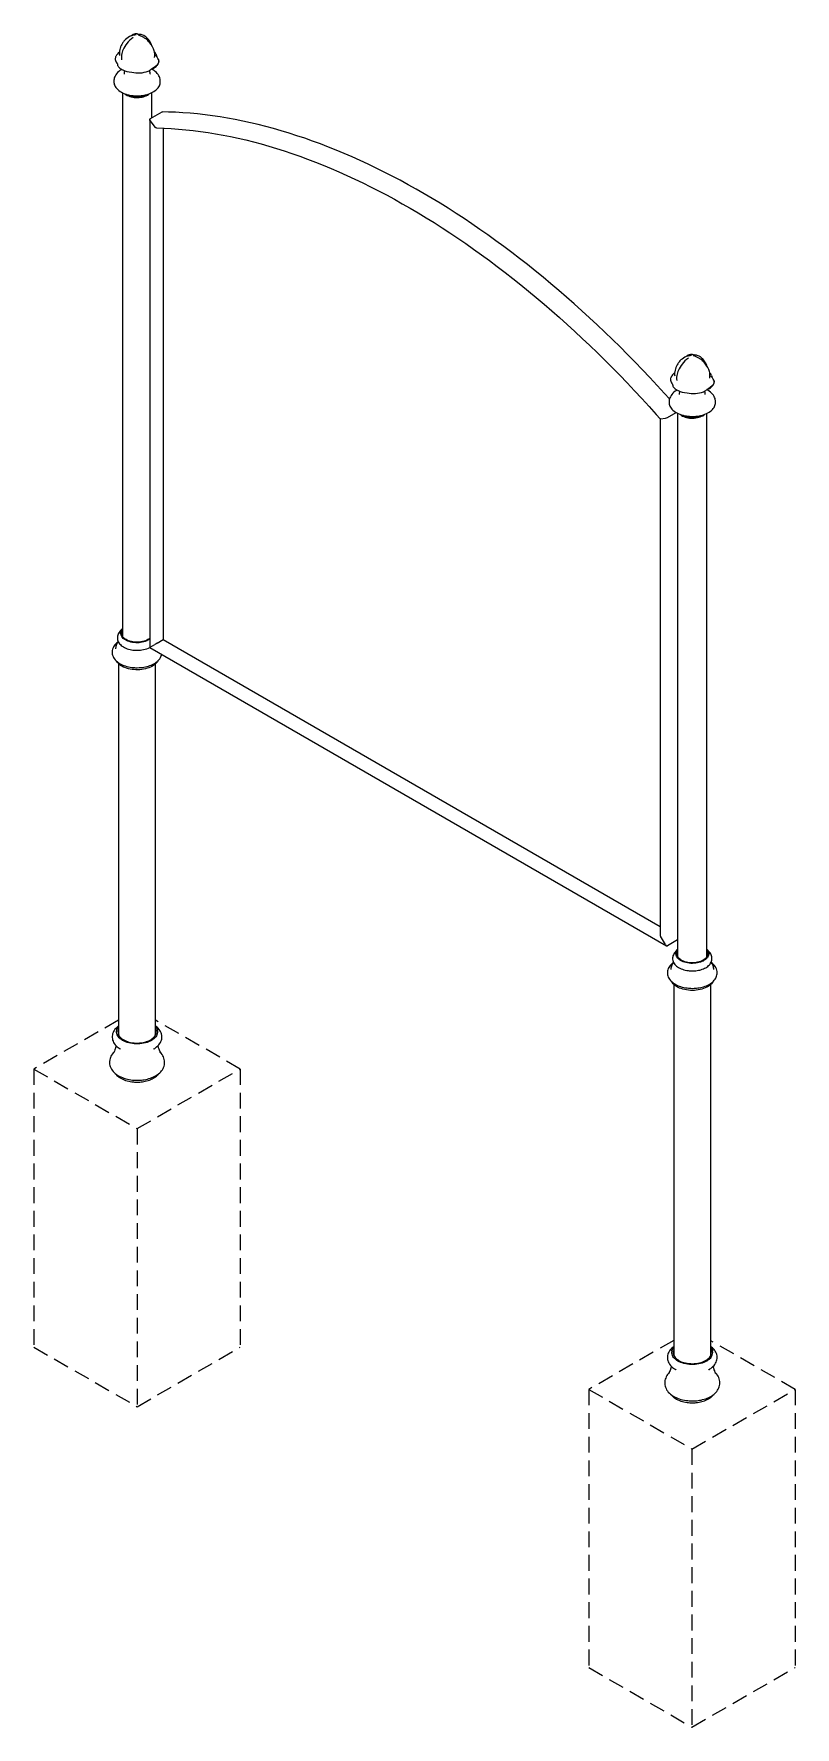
# Model space of a CAD drawing. Header units: inches. Extents: x -16 to 271, y 5 to 198.
# Drawn here: x 209.8 to 271.2, y 61.1 to 197.5 of the extents above; entities that cross this region are included whole.
import ezdxf

# ---------------------------------------------------------------- set-up
doc = ezdxf.new("R2010")
doc.units = ezdxf.units.IN
doc.linetypes.add('HIDDEN', pattern=[1.905, 1.27, -0.635])
doc.layers.add('ZANO_R', color=7, linetype='Continuous', lineweight=0)
doc.layers.add('ZANO_R_przerywana', color=250, linetype='HIDDEN', lineweight=0)

msp = doc.modelspace()

# ---------------------------------------------------------------- linework, layer by layer
at = {"layer": 'ZANO_R'}
for p, q in [((218.22013, 197.46053), (218.21018, 197.4588)), ((216.87186, 195.42446), (216.87184, 195.42015)), ((219.53811, 195.59738), (219.5387, 195.60372)), ((217.70135, 194.41848), (217.70785, 194.41744)), ((219.27799, 194.66224), (219.28082, 194.66416)), ((216.94359, 192.77334), (216.94359, 149.01342)), ((217.43939, 192.59931), (217.43939, 192.58931)), ((218.81117, 192.58931), (218.81117, 192.59891)), ((219.30697, 190.74188), (219.30697, 192.77307)), ((220.12485, 191.21403), (219.18257, 190.67007)), ((220.12612, 191.21237), (219.18385, 190.6684)), ((219.14813, 190.60438), (219.14813, 148.09121)), ((219.18257, 190.51369), (219.57057, 190.00791)), ((219.1835, 190.51248), (219.5706, 190.00787)), ((220.2357, 189.91982), (220.2357, 148.71916)), ((262.95901, 171.63332), (262.94906, 171.63159)), ((261.61074, 169.59725), (261.61072, 169.59295)), ((264.27699, 169.77018), (264.27758, 169.77651)), ((262.44022, 168.59128), (262.44672, 168.59024)), ((264.01686, 168.83503), (264.01969, 168.83695)), ((260.27577, 166.49471), (260.27577, 124.93255)), ((260.31018, 166.48941), (260.69728, 166.54709)), ((260.31021, 166.48941), (260.6982, 166.54722)), ((260.86321, 166.60742), (261.56155, 167.01056)), ((260.86449, 166.60761), (261.56202, 167.01028)), ((261.68237, 166.94618), (261.68237, 123.18575)), ((262.17827, 166.7721), (262.17827, 166.76212)), ((263.55005, 166.76222), (263.55005, 166.77171)), ((264.04574, 123.18654), (264.04574, 166.94581)), ((219.73685, 148.43117), (220.23571, 148.71915)), ((220.2357, 148.71916), (260.27577, 125.60452)), ((219.14813, 148.09121), (260.78136, 124.05686)), ((219.18257, 148.1111), (219.57057, 148.33516)), ((216.63396, 146.76767), (216.63396, 116.89049)), ((219.6166, 116.89049), (219.6166, 146.76767)), ((260.6982, 124.14463), (260.31021, 124.81666)), ((261.68237, 124.52078), (260.86449, 124.04863)), ((261.37274, 120.9402), (261.37274, 91.06334)), ((264.35537, 91.06334), (264.35537, 120.94058)), ((264.35537, 91.20713), (264.38059, 91.13524))]:
    msp.add_line(p, q, dxfattribs=at)
at = {"layer": 'ZANO_R', "flags": 128}
for points in [[(217.92585, 197.41485), (217.91605, 197.41378), (217.8425, 197.4026), (217.77159, 197.38668), (217.70361, 197.36655), (217.62548, 197.33764), (217.5229, 197.2902), (217.4059, 197.22266), (217.29718, 197.14578), (217.20431, 197.06732), (217.12497, 196.98891), (217.07037, 196.92743), (217.02701, 196.8733), (216.99097, 196.82402), (216.94683, 196.75726), (216.89479, 196.66708), (216.84727, 196.5701), (216.82207, 196.51106), (216.80417, 196.46506), (216.7887, 196.42206), (216.76644, 196.35337), (216.73989, 196.25543), (216.71465, 196.12439), (216.70332, 196.01534), (216.70174, 195.88526), (216.71164, 195.77975)], [(217.81227, 197.22258), (217.80666, 197.21872), (217.66582, 197.11095), (217.53398, 196.99503), (217.41119, 196.87084), (217.21485, 196.62664), (217.05616, 196.35915), (216.96335, 196.13882), (216.90557, 195.93009)], [(218.23413, 197.46332), (218.22203, 197.47001), (218.1892, 197.48494), (218.16165, 197.49486), (218.13715, 197.50157), (218.08976, 197.50914), (218.04179, 197.51068), (217.97282, 197.50461), (217.88266, 197.48343), (217.79905, 197.44966), (217.72483, 197.40769), (217.67165, 197.37071), (217.63539, 197.3413)], [(219.32695, 196.54188), (219.28813, 196.64958), (219.24022, 196.75524), (219.14709, 196.92004), (219.02643, 197.08312), (218.96521, 197.15021), (218.913, 197.20069), (218.85464, 197.25062), (218.77443, 197.3093), (218.67604, 197.36746), (218.5893, 197.40756), (218.51971, 197.43284), (218.45418, 197.45111), (218.38781, 197.46377), (218.31859, 197.46965), (218.24297, 197.46528), (218.2202, 197.46023)], [(219.53905, 195.59731), (219.54947, 195.75564), (219.54538, 195.9126), (219.52901, 196.04146), (219.50519, 196.14405), (219.47953, 196.22429), (219.44897, 196.3032), (219.36736, 196.47494), (219.25504, 196.66098), (219.13076, 196.8245), (219.05652, 196.90701), (218.98361, 196.9792), (218.91007, 197.04424), (218.83413, 197.10421), (218.73817, 197.17082), (218.66269, 197.21562)], [(216.38751, 195.61648), (216.37884, 195.58797), (216.3693, 195.51426), (216.37201, 195.43891), (216.387, 195.36282), (216.41382, 195.28963), (216.45016, 195.22085), (216.49922, 195.14831), (216.54194, 195.09608)], [(216.42116, 195.7007), (216.40031, 195.65861), (216.39238, 195.63252)], [(216.53762, 195.11509), (216.53735, 195.11425), (216.53622, 195.10381)], [(216.53895, 195.1036), (216.53874, 195.08501), (216.54611, 195.02507), (216.56226, 194.96984), (216.59186, 194.91091), (216.63034, 194.8571), (216.68356, 194.79939), (216.74822, 194.74318), (216.82302, 194.68975), (216.90614, 194.64028), (216.94287, 194.62193)], [(219.279, 194.66488), (219.32268, 194.68334), (219.42108, 194.73146), (219.50365, 194.77858), (219.58547, 194.83414), (219.65565, 194.89074), (219.72171, 194.9546), (219.77791, 195.02172), (219.82264, 195.09081), (219.85462, 195.15977), (219.87455, 195.2297), (219.88175, 195.29888), (219.87625, 195.36604), (219.86099, 195.42311), (219.85952, 195.42616)], [(219.85105, 195.44248), (219.85913, 195.42822), (219.87894, 195.32306), (219.862, 195.20879), (219.80952, 195.09558), (219.79764, 195.07711), (219.71475, 194.97533), (219.60237, 194.87589), (219.46403, 194.78401), (219.29942, 194.70161)], [(219.67313, 195.81991), (219.69858, 195.75459), (219.70789, 195.66865)], [(216.89917, 194.64443), (216.85043, 194.61659), (216.74715, 194.54757), (216.65009, 194.47148), (216.55937, 194.38727), (216.4803, 194.29925), (216.41274, 194.20744), (216.35713, 194.11244), (216.3147, 194.01711), (216.2868, 193.93049), (216.26883, 193.84853), (216.25897, 193.77487), (216.25513, 193.72219), (216.25395, 193.69163), (216.25359, 193.67444), (216.2536, 193.64796), (216.2561, 193.59582), (216.2685, 193.5079), (216.29041, 193.42488), (216.32286, 193.34199), (216.36622, 193.25991), (216.42019, 193.17985), (216.48916, 193.0973), (216.56971, 193.01809), (216.66147, 192.9428), (216.76401, 192.87197), (216.87692, 192.80612), (216.99981, 192.7457), (217.13242, 192.69116), (217.25764, 192.64819), (217.38807, 192.61112), (217.51952, 192.58086), (217.65052, 192.55721), (217.77474, 192.54041), (217.87659, 192.53052), (217.96504, 192.5247), (218.12528, 192.52059)], [(216.95439, 194.61804), (216.95985, 194.61489), (216.98363, 194.60329), (217.13422, 194.54047), (217.30393, 194.48742), (217.49953, 194.44516), (217.70771, 194.42016)], [(217.12148, 194.54579), (217.10169, 194.49629), (217.08754, 194.44329), (217.07985, 194.39401), (217.07758, 194.32071), (217.08086, 194.28151), (217.08138, 194.27743), (217.08149, 194.27661), (217.08154, 194.27623), (217.08157, 194.27597), (217.0816, 194.27577), (217.08162, 194.27564), (217.08162, 194.27557), (217.08162, 194.27557)], [(217.70797, 194.41858), (217.70771, 194.41993), (217.70771, 194.42016)], [(218.12528, 192.52059), (218.28138, 192.5245), (218.34507, 192.52834), (218.45012, 192.53758), (218.55824, 192.55096), (218.67268, 192.56956), (218.7899, 192.59357), (218.90803, 192.62323), (219.02603, 192.65881), (219.14749, 192.70238), (219.26553, 192.75242), (219.37781, 192.80836), (219.48322, 192.86987), (219.58075, 192.93657), (219.66953, 193.00805), (219.74879, 193.08388), (219.81787, 193.16355), (219.87618, 193.24658), (219.92179, 193.3294), (219.95341, 193.40514), (219.9761, 193.48111), (219.99002, 193.55493), (219.99616, 193.62234), (219.99706, 193.66438), (219.99676, 193.68568), (219.99627, 193.70242), (219.99471, 193.73509), (219.98975, 193.79231), (219.9787, 193.86523), (219.95627, 193.95689), (219.92403, 194.04676), (219.88075, 194.1363), (219.82528, 194.22604), (219.75937, 194.31241), (219.68276, 194.39576), (219.59556, 194.47563), (219.49584, 194.55301), (219.3874, 194.62438), (219.2994, 194.6735)], [(219.16894, 194.2756), (219.16894, 194.27559), (219.16896, 194.27574), (219.16898, 194.27593), (219.16902, 194.27617), (219.16906, 194.27648), (219.16912, 194.27693), (219.16922, 194.27774), (219.16945, 194.27952), (219.17002, 194.28414), (219.17219, 194.30704), (219.17164, 194.38421), (219.16197, 194.44821), (219.14644, 194.50347), (219.12249, 194.55932)], [(217.14121, 192.68426), (217.16553, 192.66395), (217.24569, 192.60638), (217.33616, 192.55415), (217.43589, 192.50787), (217.5437, 192.46809), (217.65833, 192.43527), (217.77843, 192.4098), (217.9026, 192.39198), (218.02938, 192.382), (218.15728, 192.38), (218.28481, 192.386), (218.41047, 192.39992), (218.53278, 192.4216), (218.65032, 192.45079), (218.7617, 192.48714), (218.86562, 192.53023), (218.96086, 192.57956), (219.0463, 192.63454), (219.10974, 192.6846)], [(220.12612, 191.21237), (220.14481, 191.21989), (220.16884, 191.22174)], [(261.02533, 168.10173), (260.61958, 168.55266), (260.03124, 169.19534), (259.43939, 169.8308), (258.84412, 170.45891), (258.24555, 171.07955), (257.64378, 171.69262), (257.03893, 172.29799), (256.43112, 172.89556), (255.82044, 173.48521), (255.20701, 174.06685), (254.59095, 174.64035), (253.97237, 175.20561), (253.35138, 175.76253), (252.72811, 176.31101), (252.10265, 176.85095), (251.47513, 177.38223), (250.84567, 177.90478), (250.21437, 178.41848), (249.58136, 178.92325), (248.94675, 179.41899), (248.31067, 179.9056), (247.67321, 180.38301), (247.03452, 180.85112), (246.39469, 181.30984), (245.75385, 181.75909), (245.11212, 182.19878), (244.46961, 182.62884), (243.82645, 183.04918), (243.18275, 183.45973), (242.53863, 183.86041), (241.89421, 184.25114), (241.24961, 184.63186), (240.60495, 185.00249), (239.96034, 185.36296), (239.31591, 185.71321), (238.67177, 186.05317), (238.02804, 186.38277), (237.38484, 186.70196), (236.74229, 187.01068), (236.10051, 187.30886), (235.45962, 187.59646), (234.81974, 187.87342), (234.18098, 188.13969), (233.54346, 188.39521), (232.9073, 188.63994), (232.27261, 188.87384), (231.63953, 189.09685), (231.00815, 189.30895), (230.3786, 189.51008), (229.751, 189.70021), (229.12547, 189.87931), (228.50211, 190.04733), (227.88104, 190.20426), (227.26239, 190.35006), (226.64626, 190.4847), (226.03277, 190.60815), (225.42203, 190.7204), (224.81416, 190.82143), (224.20927, 190.9112), (223.60748, 190.98971), (223.00889, 191.05695), (222.41361, 191.1129), (221.82177, 191.15754), (221.23346, 191.19088), (220.64881, 191.2129), (220.16883, 191.22198)], [(219.1835, 190.51248), (219.1639, 190.54409), (219.14984, 190.59184), (219.15246, 190.62693), (219.16854, 190.65625), (219.18385, 190.6684)], [(219.69357, 189.93725), (219.72711, 189.93663), (220.3053, 189.91751), (220.88718, 189.88712), (221.47263, 189.84544), (222.06155, 189.7925), (222.65382, 189.72831), (223.24933, 189.65287), (223.84798, 189.5662), (224.44965, 189.46832), (225.05423, 189.35924), (225.66161, 189.23899), (226.27169, 189.10758), (226.88433, 188.96505), (227.49944, 188.81142), (228.11689, 188.6467), (228.73657, 188.47095), (229.35837, 188.28419), (229.98217, 188.08644), (230.60786, 187.87776), (231.23531, 187.65818), (231.86442, 187.42773), (232.49506, 187.18646), (233.12711, 186.93442), (233.76047, 186.67165), (234.395, 186.3982), (235.0306, 186.11412), (235.66714, 185.81947), (236.30451, 185.51429), (236.94258, 185.19864), (237.58124, 184.87259), (238.22036, 184.53619), (238.85984, 184.18951), (239.49953, 183.8326), (240.13934, 183.46554), (240.77914, 183.08839), (241.4188, 182.70123), (242.05821, 182.30412), (242.69725, 181.89714), (243.3358, 181.48037), (243.97374, 181.05388), (244.61095, 180.61775), (245.24731, 180.17206), (245.8827, 179.7169), (246.51701, 179.25235), (247.15011, 178.7785), (247.78188, 178.29543), (248.41221, 177.80323), (249.04098, 177.30201), (249.66806, 176.79184), (250.29335, 176.27283), (250.91673, 175.74507), (251.53808, 175.20867), (252.15728, 174.66371), (252.77421, 174.11031), (253.38877, 173.54857), (254.00083, 172.97858), (254.61029, 172.40046), (255.21702, 171.81432), (255.82091, 171.22026), (256.42185, 170.61839), (257.01973, 170.00884), (257.61444, 169.39171), (258.20586, 168.76711), (258.79388, 168.13517), (259.3784, 167.496), (259.9593, 166.84972), (260.27656, 166.49065)], [(262.66473, 171.58765), (262.65492, 171.58658), (262.58138, 171.57539), (262.51047, 171.55947), (262.44249, 171.53934), (262.36436, 171.51043), (262.26178, 171.463), (262.14478, 171.39546), (262.03605, 171.31858), (261.94319, 171.24012), (261.86384, 171.1617), (261.80924, 171.10023), (261.76589, 171.0461), (261.72985, 170.99682), (261.68571, 170.93006), (261.63367, 170.83987), (261.58615, 170.7429), (261.56095, 170.68386), (261.54304, 170.63785), (261.52758, 170.59486), (261.50531, 170.52617), (261.47877, 170.42823), (261.45352, 170.29719), (261.4422, 170.18813), (261.44062, 170.05805), (261.45052, 169.95254)], [(262.55115, 171.39538), (262.54554, 171.39151), (262.4047, 171.28375), (262.27286, 171.16782), (262.15007, 171.04364), (261.95373, 170.79943), (261.79504, 170.53195), (261.70223, 170.31162), (261.64445, 170.10288)], [(262.97301, 171.63611), (262.9609, 171.64281), (262.92808, 171.65773), (262.90053, 171.66766), (262.87603, 171.67437), (262.82864, 171.68194), (262.78067, 171.68348), (262.71169, 171.6774), (262.62154, 171.65623), (262.53792, 171.62245), (262.46371, 171.58049), (262.41052, 171.5435), (262.37427, 171.5141)], [(264.06583, 170.71467), (264.027, 170.82237), (263.9791, 170.92804), (263.88597, 171.09284), (263.76531, 171.25591), (263.70409, 171.32301), (263.65188, 171.37348), (263.59352, 171.42342), (263.51331, 171.4821), (263.41491, 171.54025), (263.32818, 171.58036), (263.25859, 171.60563), (263.19306, 171.6239), (263.12669, 171.63657), (263.05747, 171.64245), (262.98185, 171.63807), (262.95908, 171.63303)], [(264.27793, 169.77011), (264.28835, 169.92844), (264.28426, 170.08539), (264.26789, 170.21425), (264.24407, 170.31685), (264.21841, 170.39708), (264.18784, 170.476), (264.10624, 170.64773), (263.99392, 170.83378), (263.86964, 170.99729), (263.7954, 171.0798), (263.72249, 171.152), (263.64895, 171.21704), (263.57301, 171.27701), (263.47705, 171.34362), (263.40157, 171.38842)], [(261.12639, 169.78928), (261.11772, 169.76076), (261.10818, 169.68705), (261.11089, 169.61171), (261.12588, 169.53561), (261.1527, 169.46243), (261.18904, 169.39365), (261.2381, 169.32111), (261.28082, 169.26887)], [(261.16004, 169.87349), (261.13919, 169.83141), (261.13126, 169.80531)], [(261.2765, 169.28789), (261.27623, 169.28705), (261.2751, 169.2766)], [(261.27782, 169.2764), (261.27762, 169.2578), (261.28499, 169.19787), (261.30114, 169.14263), (261.33074, 169.08371), (261.36922, 169.02989), (261.42244, 168.97218), (261.4871, 168.91598), (261.5619, 168.86254), (261.64502, 168.81308), (261.68175, 168.79472)], [(264.01788, 168.83767), (264.06156, 168.85613), (264.15996, 168.90425), (264.24253, 168.95138), (264.32435, 169.00694), (264.39453, 169.06353), (264.46058, 169.1274), (264.51679, 169.19452), (264.56152, 169.2636), (264.5935, 169.33256), (264.61342, 169.40249), (264.62063, 169.47168), (264.61513, 169.53884), (264.59987, 169.59591), (264.5984, 169.59896)], [(264.58993, 169.61527), (264.59801, 169.60102), (264.61782, 169.49586), (264.60088, 169.38158), (264.5484, 169.26837), (264.53652, 169.2499), (264.45363, 169.14813), (264.34124, 169.04869), (264.20291, 168.9568), (264.03829, 168.87441)], [(264.41201, 169.99271), (264.43745, 169.92738), (264.44677, 169.84145)], [(261.63805, 168.81723), (261.5893, 168.78939), (261.48603, 168.72037), (261.38897, 168.64427), (261.29825, 168.56007), (261.21918, 168.47205), (261.15162, 168.38024), (261.09601, 168.28524), (261.05358, 168.18991), (261.02567, 168.10329), (261.00771, 168.02133), (260.99785, 167.94767), (260.99401, 167.89498), (260.99283, 167.86443), (260.99246, 167.84723), (260.99248, 167.82076), (260.99497, 167.76862), (261.00738, 167.68069), (261.02929, 167.59767), (261.06174, 167.51479), (261.1051, 167.4327), (261.15907, 167.35265), (261.22804, 167.27009), (261.30859, 167.19088), (261.40035, 167.11559), (261.50289, 167.04477), (261.6158, 166.97891), (261.73868, 166.9185), (261.8713, 166.86395), (261.99652, 166.82099), (262.12695, 166.78392), (262.2584, 166.75366), (262.3894, 166.73001), (262.51362, 166.7132), (262.61547, 166.70332), (262.70392, 166.6975), (262.86416, 166.69339)], [(261.69327, 168.79083), (261.69873, 168.78769), (261.72251, 168.77609), (261.8731, 168.71327), (262.04281, 168.66021), (262.23841, 168.61795), (262.44659, 168.59295)], [(261.86036, 168.71858), (261.84057, 168.66908), (261.82642, 168.61609), (261.81873, 168.5668), (261.81646, 168.49351), (261.81974, 168.45431), (261.82026, 168.45023), (261.82037, 168.4494), (261.82042, 168.44902), (261.82045, 168.44877), (261.82048, 168.44857), (261.82049, 168.44843), (261.8205, 168.44836), (261.8205, 168.44837)], [(262.44685, 168.59137), (262.44659, 168.59272), (262.44659, 168.59295)], [(262.86416, 166.69339), (263.02026, 166.69729), (263.08395, 166.70114), (263.189, 166.71038), (263.29712, 166.72376), (263.41155, 166.74235), (263.52878, 166.76637), (263.64691, 166.79603), (263.76491, 166.83161), (263.88637, 166.87517), (264.00441, 166.92522), (264.11669, 166.98116), (264.2221, 167.04266), (264.31963, 167.10936), (264.40841, 167.18085), (264.48767, 167.25667), (264.55675, 167.33635), (264.61506, 167.41937), (264.66067, 167.50219), (264.69229, 167.57794), (264.71498, 167.65391), (264.7289, 167.72773), (264.73504, 167.79514), (264.73594, 167.83718), (264.73564, 167.85847), (264.73515, 167.87522), (264.73359, 167.90789), (264.72863, 167.96511), (264.71757, 168.03802), (264.69515, 168.12968), (264.66291, 168.21956), (264.61963, 168.30909), (264.56416, 168.39884), (264.49825, 168.48521), (264.42164, 168.56855), (264.33444, 168.64842), (264.23472, 168.72581), (264.12628, 168.79718), (264.03828, 168.8463)], [(263.90782, 168.44839), (263.90782, 168.44839), (263.90784, 168.44854), (263.90786, 168.44873), (263.90789, 168.44896), (263.90794, 168.44927), (263.90799, 168.44973), (263.9081, 168.45053), (263.90833, 168.45232), (263.9089, 168.45693), (263.91107, 168.47983), (263.91052, 168.557), (263.90085, 168.621), (263.88532, 168.67627), (263.86136, 168.73211)], [(260.31018, 166.48941), (260.28552, 166.48821), (260.27889, 166.49264)], [(261.88004, 166.85707), (261.9043, 166.83681), (261.98447, 166.77923), (262.07494, 166.72701), (262.17467, 166.68073), (262.28248, 166.64095), (262.3971, 166.60813), (262.5172, 166.58266), (262.64137, 166.56483), (262.76815, 166.55486), (262.89605, 166.55286), (263.02358, 166.55885), (263.14924, 166.57277), (263.27156, 166.59445), (263.38909, 166.62364), (263.50047, 166.65999), (263.60439, 166.70309), (263.69963, 166.75241), (263.78508, 166.80739), (263.84833, 166.85729)], [(216.81994, 149.45229), (216.80427, 149.43862), (216.74061, 149.37247), (216.68472, 149.30227), (216.63712, 149.22826), (216.59825, 149.1507), (216.56848, 149.06968), (216.54823, 148.98503), (216.53821, 148.89634), (216.53966, 148.80346), (216.55429, 148.70688), (216.5786, 148.6225), (216.61343, 148.5404), (216.65881, 148.4609), (216.71441, 148.38474), (216.77962, 148.31265), (216.85372, 148.24511), (216.93596, 148.18248), (217.02566, 148.12491), (217.1222, 148.07258), (217.22481, 148.02563), (217.33267, 147.98426), (217.44474, 147.94866), (217.55961, 147.91899), (217.67507, 147.89543), (217.78622, 147.87822), (217.88369, 147.86729), (217.96158, 147.86126), (218.0528, 147.85716), (218.12528, 147.85616)], [(216.94359, 149.60642), (216.91419, 149.57787), (216.8652, 149.52025), (216.8247, 149.4612), (216.79287, 149.40164), (216.76971, 149.34293), (216.75493, 149.28768), (216.74776, 149.24331), (216.74698, 149.23613), (216.74683, 149.23463), (216.74676, 149.23401), (216.74675, 149.23388), (216.74674, 149.23381), (216.74674, 149.23376), (216.74673, 149.23372), (216.74673, 149.2337), (216.74673, 149.23368), (216.74672, 149.23363), (216.74677, 149.23403)], [(219.14813, 148.74813), (219.0998, 148.71499), (219.0052, 148.65981), (218.90128, 148.61053), (218.78914, 148.56769), (218.66996, 148.53172), (218.545, 148.50303), (218.41559, 148.4819), (218.28311, 148.46856), (218.14896, 148.46316), (218.01455, 148.46575), (217.88132, 148.4763), (217.75067, 148.49471), (217.624, 148.52078), (217.50263, 148.55422), (217.38787, 148.59469), (217.28093, 148.64176), (217.18293, 148.69493), (217.09493, 148.75363), (217.01784, 148.81725), (216.9525, 148.8851), (216.89959, 148.95648), (216.85967, 149.03061), (216.83316, 149.10672), (216.82035, 149.184), (216.82138, 149.26164), (216.83623, 149.3388), (216.86474, 149.41467), (216.90661, 149.48844), (216.94359, 149.53836)], [(219.14813, 148.8194), (219.09114, 148.77445), (219.00416, 148.71769), (218.90722, 148.66659), (218.80142, 148.62173), (218.68796, 148.58362), (218.56813, 148.55268), (218.44327, 148.52927), (218.31482, 148.51365), (218.18422, 148.50601), (218.05294, 148.50642), (217.92249, 148.51488), (217.79434, 148.53131), (217.66994, 148.5555), (217.55069, 148.58719), (217.43796, 148.62601), (217.33301, 148.67154), (217.23704, 148.72324), (217.15114, 148.78055), (217.07627, 148.8428), (217.01329, 148.90929), (216.9629, 148.97926), (216.92569, 149.05194), (216.90207, 149.12648), (216.89231, 149.20205), (216.89652, 149.2778), (216.91465, 149.35285), (216.94359, 149.42085)], [(216.94359, 149.20336), (216.91465, 149.13537), (216.9065, 149.10839)], [(216.59393, 148.53274), (216.57992, 148.52289), (216.49436, 148.45324), (216.41623, 148.37906), (216.34608, 148.30057), (216.28446, 148.21801), (216.23187, 148.13168), (216.18875, 148.04184), (216.15553, 147.94869), (216.13268, 147.85233), (216.12085, 147.75284), (216.12091, 147.65039), (216.13399, 147.54535), (216.1573, 147.45119), (216.19147, 147.35878), (216.23643, 147.26857), (216.29201, 147.18114), (216.35782, 147.09714), (216.43331, 147.01713), (216.51786, 146.94153), (216.61085, 146.87069), (216.71161, 146.80486), (216.81952, 146.74422), (216.93393, 146.68896), (217.05413, 146.63925), (217.1793, 146.59527), (217.30849, 146.55718), (217.44042, 146.52512), (217.5732, 146.49925), (217.70295, 146.47974), (217.82452, 146.46638), (217.91185, 146.45961), (218.00722, 146.45487), (218.12528, 146.45279)], [(216.60805, 148.55309), (216.60761, 148.55253), (216.54895, 148.46763), (216.51514, 148.41135), (216.4941, 148.37271), (216.46838, 148.31963), (216.4392, 148.24584), (216.41734, 148.16971), (216.40303, 148.08555), (216.39892, 148.01375), (216.39922, 147.98439), (216.39969, 147.97087), (216.39989, 147.96627), (216.4, 147.9639), (216.40007, 147.9623), (216.40013, 147.96107), (216.40017, 147.96024), (216.40018, 147.95997)], [(218.12528, 146.45279), (218.28583, 146.45664), (218.35056, 146.46039), (218.45727, 146.46937), (218.56669, 146.48227), (218.68218, 146.50008), (218.80016, 146.52296), (218.91882, 146.55104), (219.03657, 146.58435), (219.15214, 146.62284), (219.26446, 146.66642), (219.37262, 146.71495), (219.47583, 146.76829), (219.57341, 146.82626), (219.66475, 146.88871), (219.74934, 146.95546), (219.82667, 147.02636), (219.89625, 147.10123), (219.95764, 147.17986), (220.01041, 147.26205), (220.05416, 147.34758), (220.0885, 147.43623), (220.11309, 147.5279), (220.11397, 147.53364)], [(219.7938, 146.9911), (219.76139, 146.93746), (219.69898, 146.85424), (219.62389, 146.77459), (219.53674, 146.69914), (219.43823, 146.62851), (219.32915, 146.56325), (219.21037, 146.50391), (219.08285, 146.45095), (218.94763, 146.40481), (218.80578, 146.36584), (218.65846, 146.33438), (218.50684, 146.31066), (218.35215, 146.29489), (218.19564, 146.28718), (218.03855, 146.28761), (217.88217, 146.29616), (217.72774, 146.31277), (217.57652, 146.3373), (217.42971, 146.36956), (217.2885, 146.40929), (217.15403, 146.45616), (217.02738, 146.50981), (216.90957, 146.56979), (216.80155, 146.63563), (216.70418, 146.70679), (216.61826, 146.78271), (216.54447, 146.86276), (216.48341, 146.94631), (216.45327, 146.9975)], [(261.55851, 123.62501), (261.54284, 123.61133), (261.47918, 123.54519), (261.42329, 123.47499), (261.37569, 123.40098), (261.33682, 123.32342), (261.30705, 123.2424), (261.2868, 123.15774), (261.27678, 123.06906), (261.27823, 122.97617), (261.29286, 122.8796), (261.31717, 122.79522), (261.35201, 122.71311), (261.39738, 122.63362), (261.45298, 122.55746), (261.51819, 122.48536), (261.59229, 122.41783), (261.67453, 122.35519), (261.76423, 122.29763), (261.86076, 122.24529), (261.96338, 122.19835), (262.07124, 122.15698), (262.18331, 122.12137), (262.29818, 122.0917), (262.41364, 122.06815), (262.52479, 122.05094), (262.62226, 122.04001), (262.70015, 122.03398), (262.79137, 122.02988), (262.86385, 122.02888)], [(261.68237, 123.77933), (261.65276, 123.75059), (261.60377, 123.69297), (261.56327, 123.63392), (261.53144, 123.57436), (261.50828, 123.51565), (261.4935, 123.4604), (261.48633, 123.41603), (261.48555, 123.40884), (261.48539, 123.40735), (261.48533, 123.40673), (261.48532, 123.4066), (261.48531, 123.40653), (261.48531, 123.40648), (261.4853, 123.40644), (261.4853, 123.40641), (261.4853, 123.4064), (261.4853, 123.40635), (261.48534, 123.40675)], [(262.00907, 122.81963), (261.91205, 122.87339), (261.82512, 122.93263), (261.7492, 122.99671), (261.68509, 123.06495), (261.63348, 123.13664), (261.59491, 123.21101), (261.56979, 123.28728), (261.55839, 123.36464), (261.56083, 123.44226), (261.57708, 123.51933), (261.60697, 123.59502), (261.65018, 123.66854), (261.68237, 123.71133)], [(262.0568, 122.85152), (261.96226, 122.9041), (261.87792, 122.96217), (261.80476, 123.02509), (261.7436, 123.09215), (261.69513, 123.16257), (261.6599, 123.23558), (261.63832, 123.31033), (261.63062, 123.38598), (261.63689, 123.46167), (261.65707, 123.53656), (261.68237, 123.59396)], [(261.68237, 123.37648), (261.65707, 123.31908), (261.64507, 123.28111)], [(264.04574, 123.71083), (264.07001, 123.67918), (264.11516, 123.60606), (264.14705, 123.53064), (264.16533, 123.45372), (264.16982, 123.37613), (264.16046, 123.29868), (264.13736, 123.2222), (264.10076, 123.1475), (264.05105, 123.07536), (263.98875, 123.00656), (263.91453, 122.94182), (263.82918, 122.88183), (263.73358, 122.82722), (263.62877, 122.77858), (263.51586, 122.73642), (263.39603, 122.70118), (263.27056, 122.67324), (263.14077, 122.6529), (263.00805, 122.64036), (262.87381, 122.63578), (262.73946, 122.63918), (262.60642, 122.65054), (262.47612, 122.66974), (262.34992, 122.69657), (262.22918, 122.73075), (262.11516, 122.77192), (262.00907, 122.81963)], [(264.04574, 123.59317), (264.05187, 123.5809), (264.08031, 123.50692), (264.09498, 123.43161), (264.09569, 123.35583), (264.08245, 123.28043), (264.0554, 123.20628), (264.01485, 123.1342), (263.96125, 123.06502), (263.89523, 122.99953), (263.81752, 122.93845), (263.729, 122.88249), (263.63068, 122.83228), (263.52367, 122.78838), (263.40919, 122.7513), (263.28852, 122.72145), (263.16305, 122.69918), (263.03418, 122.68474), (262.90339, 122.67828), (262.77214, 122.67988), (262.64194, 122.68953), (262.51425, 122.70712), (262.39052, 122.73244), (262.27216, 122.76521), (262.1605, 122.80505), (262.0568, 122.85152)], [(262.86385, 122.02888), (263.00621, 122.03273), (263.06352, 122.03647), (263.15781, 122.04541), (263.25414, 122.05823), (263.3553, 122.07588), (263.45801, 122.09846), (263.56052, 122.12607), (263.66133, 122.15869), (263.75922, 122.19622), (263.85318, 122.23852), (263.94238, 122.28543), (264.02609, 122.33678), (264.10373, 122.39239), (264.17476, 122.45213), (264.23873, 122.51588), (264.29514, 122.58347), (264.34356, 122.65471), (264.38354, 122.72941), (264.41473, 122.80737), (264.4368, 122.88866), (264.44927, 122.9737), (264.4512, 123.06309), (264.44104, 123.15694), (264.42026, 123.24366), (264.38883, 123.32811), (264.34677, 123.41003), (264.29421, 123.48891), (264.23157, 123.564), (264.16956, 123.62483)], [(264.24243, 123.40615), (264.24243, 123.40612), (264.24241, 123.4063), (264.2424, 123.40637), (264.2424, 123.4064), (264.2424, 123.40643), (264.24239, 123.40647), (264.24239, 123.40651), (264.24238, 123.40657), (264.24238, 123.40666), (264.24236, 123.4068), (264.24233, 123.4071), (264.24225, 123.40793), (264.2419, 123.41124), (264.2388, 123.43503), (264.22386, 123.50145), (264.20118, 123.56343), (264.16752, 123.62879), (264.12364, 123.69335), (264.0699, 123.75591), (264.04574, 123.7788)], [(264.25081, 123.37427), (264.251, 123.3735), (264.25015, 123.37756), (264.24868, 123.38481), (264.24712, 123.39251), (264.24559, 123.39997), (264.24369, 123.40899), (264.24037, 123.42381), (264.24013, 123.42484)], [(261.3325, 122.70546), (261.31849, 122.69561), (261.23294, 122.62596), (261.1548, 122.55178), (261.08465, 122.47329), (261.02303, 122.39073), (260.97044, 122.3044), (260.92732, 122.21456), (260.8941, 122.1214), (260.87125, 122.02505), (260.85942, 121.92556), (260.85948, 121.82311), (260.87256, 121.71807), (260.89588, 121.62391), (260.93004, 121.5315), (260.975, 121.44129), (261.03058, 121.35386), (261.09639, 121.26986), (261.17188, 121.18984), (261.25643, 121.11425), (261.34942, 121.04341), (261.45018, 120.97758), (261.55809, 120.91694), (261.6725, 120.86168), (261.7927, 120.81197), (261.91787, 120.76799), (262.04706, 120.72989), (262.17899, 120.69784), (262.31177, 120.67197), (262.44152, 120.65246), (262.56309, 120.6391), (262.65042, 120.63233), (262.74579, 120.62759), (262.86385, 120.6255)], [(261.34662, 122.72581), (261.34618, 122.72525), (261.28752, 122.64035), (261.25371, 122.58407), (261.23267, 122.54543), (261.20695, 122.49235), (261.17777, 122.41856), (261.15591, 122.34243), (261.1416, 122.25827), (261.13749, 122.18647), (261.13779, 122.15711), (261.13826, 122.14359), (261.13846, 122.13898), (261.13857, 122.13662), (261.13864, 122.13502), (261.1387, 122.13378), (261.13874, 122.13296), (261.13875, 122.13269)], [(262.86385, 120.6255), (263.0244, 120.62936), (263.08913, 120.63311), (263.19584, 120.64209), (263.30526, 120.65499), (263.42075, 120.6728), (263.53873, 120.69568), (263.65739, 120.72376), (263.77514, 120.75707), (263.89071, 120.79556), (264.00303, 120.83913), (264.11119, 120.88767), (264.2144, 120.941), (264.31198, 120.99898), (264.40332, 121.06142), (264.48791, 121.12818), (264.56524, 121.19908), (264.63482, 121.27394), (264.69621, 121.35258), (264.74898, 121.43477), (264.79273, 121.5203), (264.82708, 121.60895), (264.85166, 121.70062), (264.86605, 121.79533), (264.8696, 121.89318), (264.86138, 121.9942), (264.84022, 122.09796), (264.80485, 122.20368), (264.76156, 122.29641), (264.70743, 122.38662), (264.64274, 122.47367), (264.56793, 122.55686), (264.48365, 122.63561), (264.39509, 122.7059)], [(264.58896, 122.13294), (264.58896, 122.13289), (264.58901, 122.13396), (264.58907, 122.13526), (264.58915, 122.13706), (264.58925, 122.13931), (264.5894, 122.14279), (264.58966, 122.14939), (264.5901, 122.16512), (264.58983, 122.20516), (264.58404, 122.27533), (264.56725, 122.36097), (264.54538, 122.43149), (264.51885, 122.49656), (264.49205, 122.55112), (264.47091, 122.58945), (264.4483, 122.6274), (264.38652, 122.71854), (264.38129, 122.7252)], [(261.71822, 120.70553), (261.60417, 120.76789), (261.50027, 120.8359), (261.40735, 120.90902), (261.32615, 120.98664), (261.25733, 121.06816), (261.20144, 121.15291), (261.19322, 121.16767)], [(264.53093, 121.16121), (264.47681, 121.07686), (264.40932, 120.99497), (264.32938, 120.91691), (264.23765, 120.8433), (264.13485, 120.77473), (264.02182, 120.71176), (263.89947, 120.65488), (263.76877, 120.60457), (263.6308, 120.56123), (263.48664, 120.5252), (263.33748, 120.49677), (263.1845, 120.47618), (263.02894, 120.46359), (262.87204, 120.4591), (262.71509, 120.46274), (262.55933, 120.47449), (262.40602, 120.49426), (262.2564, 120.52188), (262.11167, 120.55713), (261.97299, 120.59972), (261.84149, 120.64932), (261.71822, 120.70553)], [(216.63396, 117.59194), (216.57289, 117.54773), (216.48939, 117.4777), (216.41322, 117.40311), (216.34492, 117.32417), (216.28501, 117.24114), (216.23395, 117.15434), (216.1921, 117.06405), (216.15971, 116.97031), (216.13711, 116.87293), (216.12491, 116.77157), (216.12415, 116.66625), (216.13616, 116.55768), (216.15818, 116.46111), (216.19064, 116.36689), (216.23432, 116.27375), (216.29435, 116.17516), (216.36374, 116.08404), (216.44187, 115.9992), (216.52595, 115.9219), (216.61171, 115.85383), (216.69189, 115.79772), (216.74512, 115.76372), (216.7751, 115.74554), (216.78796, 115.73792), (216.79431, 115.73419), (216.79776, 115.73216), (216.79992, 115.7309), (216.80059, 115.7305)], [(216.63396, 117.54659), (216.60768, 117.51933), (216.55481, 117.45429), (216.51052, 117.38877), (216.47575, 117.32632), (216.45871, 117.29045), (216.45237, 117.27602), (216.4501, 117.2707), (216.44903, 117.26819), (216.44843, 117.26676), (216.44796, 117.26566), (216.44767, 117.26497), (216.44753, 117.26464), (216.44754, 117.26466)], [(219.6166, 117.50412), (219.62893, 117.48851), (219.68425, 117.40677), (219.72627, 117.32243), (219.75463, 117.23621), (219.7691, 117.14885), (219.76954, 117.0611), (219.75595, 116.97369), (219.72844, 116.88738), (219.68726, 116.80291), (219.63276, 116.72098), (219.56539, 116.64231), (219.48573, 116.56757), (219.39447, 116.49738), (219.29238, 116.43236), (219.18033, 116.37305), (219.05929, 116.31996), (218.93027, 116.27355), (218.79439, 116.23421), (218.65279, 116.20227), (218.5067, 116.17801), (218.35735, 116.16164), (218.20602, 116.15329), (218.05401, 116.15303), (217.9026, 116.16088), (217.75309, 116.17676), (217.60676, 116.20053), (217.46485, 116.232), (217.32857, 116.27089), (217.19909, 116.31687), (217.07752, 116.36955), (216.96488, 116.42849), (216.86214, 116.49317), (216.77018, 116.56305), (216.68979, 116.63753), (216.62163, 116.71598), (216.56631, 116.79772), (216.52429, 116.88206), (216.49593, 116.96827), (216.48146, 117.05563), (216.48103, 117.14339), (216.49462, 117.2308), (216.52212, 117.31711), (216.5633, 117.40158), (216.61781, 117.4835), (216.63397, 117.50413)], [(216.63396, 117.314), (216.62017, 117.27848), (216.59796, 117.19509), (216.58959, 117.11086), (216.59512, 117.02655), (216.61452, 116.94293), (216.64759, 116.86075), (216.69404, 116.78075), (216.75346, 116.70367), (216.8253, 116.6302), (216.90892, 116.561), (217.00355, 116.4967), (217.10833, 116.43789), (217.22233, 116.38509), (217.34451, 116.33879), (217.47375, 116.2994), (217.6089, 116.26728), (217.74872, 116.24273), (217.89195, 116.22596), (218.0373, 116.21712), (218.18344, 116.2163), (218.32906, 116.2235), (218.47283, 116.23867), (218.61345, 116.26165), (218.74965, 116.29224)], [(218.74965, 116.29224), (218.8802, 116.33017), (219.00391, 116.37509), (219.11966, 116.4266), (219.22641, 116.48423), (219.32319, 116.54745), (219.40912, 116.6157), (219.48342, 116.68835), (219.54542, 116.76475), (219.59456, 116.84421), (219.63039, 116.926), (219.6526, 117.00939), (219.66097, 117.09363), (219.65544, 117.17794), (219.63604, 117.26156), (219.6166, 117.314)], [(219.45029, 115.73069), (219.45007, 115.73057), (219.45138, 115.73133), (219.45385, 115.73278), (219.45772, 115.73505), (219.46377, 115.7386), (219.47512, 115.74533), (219.50085, 115.76089), (219.54718, 115.79018), (219.61588, 115.83709), (219.70228, 115.90326), (219.79195, 115.9828), (219.87429, 116.06937), (219.9457, 116.16009), (220.00532, 116.25387), (220.05259, 116.34931), (220.08626, 116.4406), (220.10993, 116.53362), (220.12391, 116.63063), (220.12735, 116.73209), (220.11893, 116.83807), (220.09715, 116.94744), (220.06612, 117.04449), (220.02445, 117.1391), (219.97208, 117.23102), (219.90912, 117.31975), (219.836, 117.40454), (219.75339, 117.48469), (219.66206, 117.55973), (219.6166, 117.59161)], [(219.80295, 117.26482), (219.80297, 117.26478), (219.80267, 117.26549), (219.80226, 117.26646), (219.80167, 117.26785), (219.80093, 117.26959), (219.79979, 117.27228), (219.7976, 117.27738), (219.79227, 117.28954), (219.77546, 117.32504), (219.738, 117.39209), (219.68612, 117.46703), (219.62562, 117.53832), (219.6166, 117.54716)], [(216.41951, 116.02347), (216.41757, 115.98844), (216.41522, 115.95144), (216.41291, 115.92297), (216.4109, 115.90472), (216.40901, 115.89224), (216.40588, 115.87752), (216.40135, 115.86069), (216.39362, 115.83561), (216.38065, 115.79735), (216.3625, 115.74702), (216.33664, 115.67794), (216.29821, 115.57752), (216.26976, 115.50375), (216.25624, 115.46874), (216.24741, 115.44594), (216.24068, 115.42899), (216.23664, 115.41933), (216.23621, 115.41834)], [(216.60875, 116.96238), (216.62017, 116.99876), (216.63396, 117.03428)], [(219.6166, 117.03428), (219.63604, 116.98184), (219.64181, 116.96238)], [(220.01474, 115.41747), (220.01484, 115.41727), (220.01252, 115.4226), (220.00678, 115.43672), (219.99957, 115.45514), (219.99008, 115.47972), (219.97858, 115.5095), (219.92988, 115.63605), (219.89812, 115.7199), (219.87679, 115.778), (219.86236, 115.81926), (219.85212, 115.8509), (219.84625, 115.87133), (219.84297, 115.88499), (219.84034, 115.8998), (219.83847, 115.91489), (219.83641, 115.93723), (219.83403, 115.9712), (219.83143, 116.01617), (219.83101, 116.02387)], [(216.26659, 115.49555), (216.20267, 115.42695), (216.13748, 115.34495), (216.07651, 115.25368), (216.02509, 115.15973), (215.983, 115.06334), (215.95002, 114.96464), (215.92438, 114.8544), (215.90962, 114.73626), (215.90755, 114.62951), (215.91622, 114.52374), (215.93565, 114.41914), (215.96592, 114.31598), (216.00688, 114.21512), (216.05853, 114.11687), (216.1209, 114.02158), (216.19374, 113.92987), (216.27651, 113.84248), (216.36851, 113.75999), (216.469, 113.68282), (216.57717, 113.61126), (216.69232, 113.54546), (216.81382, 113.48554), (216.94097, 113.43157), (217.07301, 113.38367), (217.20907, 113.34193), (217.34807, 113.30645), (217.48843, 113.27735), (217.62732, 113.25472), (217.75734, 113.2388), (217.86404, 113.22941), (217.95899, 113.22377), (218.12528, 113.21993)], [(218.12528, 113.21993), (218.29291, 113.22383), (218.36103, 113.22765), (218.47303, 113.23678), (218.5881, 113.24992), (218.70978, 113.26812), (218.83439, 113.29152), (218.96008, 113.32032), (219.08527, 113.35457), (219.20868, 113.39427), (219.32925, 113.43938), (219.44605, 113.48982), (219.55831, 113.5455), (219.66532, 113.60632), (219.76646, 113.67217), (219.86115, 113.74296), (219.94884, 113.81855), (220.02893, 113.89875), (220.10088, 113.98331), (220.16419, 114.07191), (220.21843, 114.1642), (220.2633, 114.25988), (220.29863, 114.35896), (220.32415, 114.46173), (220.33914, 114.56647), (220.34347, 114.67276), (220.33695, 114.78048), (220.31926, 114.88958), (220.28986, 114.99997), (220.25213, 115.10149), (220.20414, 115.20114), (220.1454, 115.29872), (220.07588, 115.39335), (220.00284, 115.47685), (219.98399, 115.4955)], [(216.40494, 113.73202), (216.43676, 113.68933), (216.50437, 113.61462), (216.58117, 113.54343), (216.66668, 113.47614), (216.76037, 113.41307), (216.86166, 113.35456), (216.96989, 113.30089), (217.08434, 113.25235), (217.20416, 113.20921), (217.32839, 113.17167), (217.45575, 113.13997), (217.58435, 113.11428), (217.71053, 113.09482), (217.82988, 113.08134), (217.91564, 113.07453), (218.00783, 113.0698), (218.12528, 113.06765)], [(218.12528, 113.06765), (218.28225, 113.0715), (218.34517, 113.07522), (218.44892, 113.08411), (218.55521, 113.09687), (218.66726, 113.11447), (218.78157, 113.13704), (218.89631, 113.1647), (219.00987, 113.19745), (219.12097, 113.2352), (219.22847, 113.27779), (219.33143, 113.32503), (219.42902, 113.37667), (219.52051, 113.43243), (219.60528, 113.492), (219.68281, 113.55504), (219.75263, 113.62119), (219.8144, 113.69005), (219.84508, 113.73094)], [(261.37274, 91.76479), (261.31166, 91.72058), (261.22816, 91.65055), (261.15199, 91.57597), (261.08369, 91.49703), (261.02379, 91.41399), (260.97273, 91.3272), (260.93087, 91.2369), (260.89848, 91.14317), (260.87588, 91.04578), (260.86369, 90.94442), (260.86293, 90.8391), (260.87494, 90.73053), (260.89696, 90.63396), (260.92942, 90.53974), (260.9731, 90.44661), (261.03312, 90.34801), (261.10252, 90.25689), (261.18064, 90.17205), (261.26472, 90.09476), (261.35049, 90.02669), (261.43067, 89.97057), (261.48389, 89.93658), (261.51387, 89.91839), (261.52673, 89.91077), (261.53308, 89.90704), (261.53653, 89.90502), (261.5387, 89.90375), (261.53937, 89.90336)], [(261.37274, 91.71944), (261.34646, 91.69219), (261.29359, 91.62714), (261.24929, 91.56163), (261.21452, 91.49917), (261.19748, 91.46331), (261.19114, 91.44887), (261.18887, 91.44356), (261.1878, 91.44104), (261.1872, 91.43962), (261.18673, 91.43851), (261.18644, 91.43782), (261.1863, 91.43749), (261.18631, 91.43752)], [(264.3677, 90.88883), (264.29955, 90.81039), (264.21915, 90.73591), (264.12719, 90.66603), (264.02445, 90.60135), (263.91182, 90.54241), (263.79024, 90.48973), (263.66076, 90.44374), (263.52449, 90.40485), (263.38258, 90.37339), (263.23625, 90.34961), (263.08674, 90.33374), (262.93533, 90.32589), (262.78331, 90.32614), (262.63198, 90.33449), (262.48264, 90.35087), (262.33654, 90.37512), (262.19495, 90.40706), (262.05907, 90.4464), (261.93005, 90.49282), (261.809, 90.54591), (261.69695, 90.60521), (261.59486, 90.67024), (261.5036, 90.74042), (261.42395, 90.81517), (261.35658, 90.89384), (261.30207, 90.97576), (261.26089, 91.06024), (261.23339, 91.14655), (261.2198, 91.23395), (261.22024, 91.32171), (261.2347, 91.40907), (261.26306, 91.49529), (261.30509, 91.57962), (261.36041, 91.66136), (261.37274, 91.67698)], [(261.37274, 91.48685), (261.36813, 91.47573), (261.34187, 91.39274), (261.32939, 91.30867), (261.33081, 91.22431), (261.34612, 91.1404), (261.37517, 91.05771), (261.41771, 90.977), (261.47334, 90.89898), (261.54157, 90.82437), (261.62178, 90.75384), (261.71323, 90.68803), (261.81511, 90.62754), (261.92649, 90.57291), (262.04636, 90.52464), (262.17363, 90.48316), (262.30716, 90.44886), (262.44572, 90.42205), (262.58808, 90.40295), (262.73294, 90.39176), (262.87898, 90.38856), (263.02489, 90.3934), (263.16934, 90.40621), (263.31103, 90.4269), (263.44867, 90.45527), (263.58102, 90.49106), (263.70687, 90.53396), (263.82509, 90.58356), (263.93461, 90.63943), (264.03443, 90.70105), (264.12365, 90.76788), (264.20147, 90.83929), (264.26717, 90.91466), (264.32017, 90.99329), (264.35998, 91.07446), (264.38624, 91.15746), (264.39872, 91.24152), (264.3973, 91.32589), (264.38199, 91.4098), (264.35537, 91.48685)], [(264.18907, 89.90355), (264.18885, 89.90342), (264.19016, 89.90419), (264.19263, 89.90563), (264.1965, 89.9079), (264.20254, 89.91145), (264.21389, 89.91818), (264.23963, 89.93375), (264.28596, 89.96303), (264.35465, 90.00995), (264.44106, 90.07612), (264.53072, 90.15566), (264.61307, 90.24223), (264.68447, 90.33294), (264.74409, 90.42673), (264.79136, 90.52217), (264.82504, 90.61345), (264.84871, 90.70648), (264.86269, 90.80348), (264.86613, 90.90495), (264.8577, 91.01092), (264.83592, 91.12029), (264.80489, 91.21735), (264.76322, 91.31195), (264.71086, 91.40388), (264.6479, 91.49261), (264.57477, 91.57739), (264.49216, 91.65754), (264.40084, 91.73258), (264.35537, 91.76446)], [(264.54173, 91.43768), (264.54175, 91.43764), (264.54144, 91.43835), (264.54104, 91.43931), (264.54045, 91.44071), (264.53971, 91.44245), (264.53857, 91.44514), (264.53638, 91.45024), (264.53104, 91.46239), (264.51423, 91.4979), (264.47678, 91.56494), (264.42489, 91.63989), (264.3644, 91.71117), (264.35537, 91.72001)], [(261.15829, 90.19632), (261.15634, 90.1613), (261.15399, 90.12429), (261.15168, 90.09583), (261.14967, 90.07757), (261.14778, 90.0651), (261.14466, 90.05037), (261.14013, 90.03355), (261.13239, 90.00847), (261.11942, 89.97021), (261.10128, 89.91987), (261.07541, 89.8508), (261.03698, 89.75037), (261.00853, 89.67661), (260.99501, 89.64159), (260.98618, 89.61879), (260.97945, 89.60184), (260.97541, 89.59219), (260.97498, 89.5912)], [(261.34752, 91.13524), (261.36813, 91.19601), (261.37274, 91.20713)], [(264.75352, 89.59033), (264.75362, 89.59012), (264.7513, 89.59546), (264.74555, 89.60958), (264.73835, 89.628), (264.72886, 89.65258), (264.71736, 89.68235), (264.66866, 89.8089), (264.6369, 89.89275), (264.61556, 89.95085), (264.60114, 89.99212), (264.5909, 90.02375), (264.58503, 90.04419), (264.58174, 90.05785), (264.57911, 90.07266), (264.57724, 90.08774), (264.57519, 90.11008), (264.57281, 90.14406), (264.5702, 90.18903), (264.56978, 90.19672)], [(261.00537, 89.66841), (260.94145, 89.59981), (260.87626, 89.51781), (260.81529, 89.42654), (260.76386, 89.33259), (260.72177, 89.2362), (260.68879, 89.13749), (260.66315, 89.02726), (260.64839, 88.90912), (260.64633, 88.80236), (260.655, 88.6966), (260.67443, 88.592), (260.70469, 88.48883), (260.74565, 88.38797), (260.79731, 88.28973), (260.85968, 88.19443), (260.93252, 88.10273), (261.01529, 88.01534), (261.10729, 87.93285), (261.20778, 87.85567), (261.31594, 87.78411), (261.4311, 87.71832), (261.5526, 87.65839), (261.67974, 87.60443), (261.81178, 87.55652), (261.94785, 87.51478), (262.08685, 87.47931), (262.22721, 87.4502), (262.36609, 87.42757), (262.49612, 87.41166), (262.60281, 87.40227), (262.69777, 87.39662), (262.86405, 87.39279)], [(262.86405, 87.39279), (263.03169, 87.39668), (263.09981, 87.4005), (263.2118, 87.40963), (263.32688, 87.42278), (263.44856, 87.44097), (263.57316, 87.46438), (263.69886, 87.49317), (263.82405, 87.52742), (263.94746, 87.56713), (264.06802, 87.61224), (264.18483, 87.66268), (264.29708, 87.71836), (264.40409, 87.77918), (264.50523, 87.84503), (264.59993, 87.91582), (264.68762, 87.99141), (264.76771, 88.0716), (264.83966, 88.15616), (264.90297, 88.24477), (264.95721, 88.33706), (265.00208, 88.43273), (265.03741, 88.53181), (265.06293, 88.63458), (265.07792, 88.73933), (265.08224, 88.84562), (265.07573, 88.95333), (265.05803, 89.06244), (265.02863, 89.17283), (264.9909, 89.27434), (264.94291, 89.374), (264.88417, 89.47158), (264.81465, 89.56621), (264.74162, 89.6497), (264.72276, 89.66836)], [(261.14371, 87.90487), (261.17553, 87.86219), (261.24315, 87.78747), (261.31995, 87.71629), (261.40545, 87.64899), (261.49915, 87.58593), (261.60044, 87.52741), (261.70867, 87.47374), (261.82311, 87.42521), (261.94294, 87.38206), (262.06716, 87.34453), (262.19452, 87.31283), (262.32313, 87.28714), (262.44931, 87.26767), (262.56866, 87.2542), (262.65442, 87.24738), (262.74661, 87.24266), (262.86405, 87.2405)], [(262.86405, 87.2405), (263.02103, 87.24435), (263.08395, 87.24807), (263.18769, 87.25696), (263.29398, 87.26972), (263.40604, 87.28733), (263.52035, 87.3099), (263.63508, 87.33756), (263.74865, 87.37031), (263.85974, 87.40805), (263.96724, 87.45065), (264.0702, 87.49789), (264.16779, 87.54953), (264.25928, 87.60529), (264.34406, 87.66485), (264.42158, 87.72789), (264.49141, 87.79404), (264.55317, 87.86291), (264.58386, 87.9038)]]:
    msp.add_lwpolyline(points, dxfattribs=at)
at = {"layer": 'ZANO_R'}
for centre, radius, start, end in [((218.02438, 196.69634), 0.72519, 86.9998392, 97.809161), ((217.82586, 195.79135), 1.65109, 59.5645741, 76.7882024), ((217.18356, 195.31765), 0.8535, 124.1695873, 154.1806883), ((218.1052, 195.60033), 1.24426, 164.6303376, 188.1189337), ((218.94404, 195.52846), 0.78936, 20.9513173, 42.7463477), ((219.0608, 195.10005), 0.86342, 22.8790002, 51.6477144), ((218.2166, 196.55457), 2.19424, 256.5898713, 291.4194232), ((218.70759, 195.33017), 0.87653, 291.630931, 310.4230589), ((218.12556, 194.10588), 1.66359, 244.5421356, 295.2011609), ((218.12527, 194.18564), 1.72685, 246.8749636, 293.0097394), ((219.70095, 190.09441), 0.15646, 213.5795756, 267.2813438), ((262.76325, 170.86929), 0.72503, 86.9991926, 97.8106649), ((262.56474, 169.96415), 1.65109, 59.5645604, 76.7882161), ((261.92246, 169.49042), 0.85353, 124.169839, 154.1799508), ((262.84402, 169.77314), 1.24421, 164.6300482, 188.1196098), ((263.68292, 169.70126), 0.78936, 20.9511607, 42.7461588), ((263.79967, 169.27284), 0.86343, 22.8790587, 51.647459), ((262.95548, 170.72737), 2.19424, 256.5898465, 291.4193549), ((263.44649, 169.50291), 0.87647, 291.6306537, 310.4240044), ((260.60572, 167.05725), 0.51831, 280.1743042, 299.7875642), ((262.86434, 168.27887), 1.66373, 244.5499702, 295.1852661), ((262.86415, 168.35844), 1.72685, 246.8749671, 293.0096553), ((208.19456, 151.04859), 8.74111, 347.7930305, 348.1551424), ((218.16892, 150.07285), 2.21711, 268.8721294, 296.4528618), ((258.44049, 124.04808), 3.11025, 347.4651916, 348.4828894), ((263.62643, 123.15765), 0.47261, 15.1427042, 27.473177), ((263.89721, 91.27564), 0.60908, 320.5749629, 41.2178394)]:
    msp.add_arc(centre, radius, start, end, dxfattribs=at)
for centre, major_axis, ratio, start_param, end_param in [((220.20799, 191.10565), (-0.09627, 0.09845), 0.685758145, 5.728336971, 6.109384569), ((219.26571, 190.56168), (-0.09627, 0.09845), 0.685758145, 6.109384569, 7.680180896), ((219.65371, 190.0559), (-0.09627, 0.09845), 0.685758145, 1.396995589, 2.50069685), ((260.39335, 166.53741), (0.11728, 0.04438), 0.188275636, 3.070469828, 3.855867992), ((260.78135, 166.59522), (0.11728, 0.04438), 0.188275636, 3.855867992, 5.426664318), ((219.26571, 148.1591), (0.11758, 0.06789), 0.000070373, 2.35615386, 3.141633291), ((219.26571, 148.1591), (0.11758, 0.06789), 0.000070373, 2.356153863, 3.141552025), ((219.65371, 148.38315), (0.11758, 0.06789), 0.000070373, 0.785357536, 2.356153849), ((219.65371, 148.38315), (0.11758, 0.06789), 0.000070373, 0.78535753, 2.356153857), ((260.39335, 124.86466), (-0.08315, 0.144), 0.577334631, 0.785357531, 1.570755695), ((260.39335, 124.86466), (-0.08315, 0.144), 0.577334631, 0.785357531, 1.570755695), ((260.78135, 124.19263), (-0.08315, 0.144), 0.577334631, 1.570755695, 3.141552022), ((260.78135, 124.19263), (-0.08315, 0.144), 0.577334631, 1.570755695, 3.141552022)]:
    msp.add_ellipse(centre, major_axis=major_axis, ratio=ratio, start_param=start_param, end_param=end_param, dxfattribs=at)
at = {"layer": 'ZANO_R_przerywana'}
for p, q in [((216.63397, 118.06472), (209.81107, 114.12595)), ((226.43949, 114.12595), (219.6166, 118.06472)), ((209.81107, 114.12595), (209.81107, 91.72375)), ((209.81107, 114.12595), (218.12528, 109.32626)), ((218.12528, 109.32626), (226.43949, 114.12595)), ((226.43949, 114.12595), (226.43949, 91.72375)), ((218.12528, 109.32626), (218.12528, 86.92405)), ((209.81107, 91.72375), (218.12528, 86.92405)), ((218.12528, 86.92405), (226.43949, 91.72375)), ((261.37274, 92.26958), (254.52213, 88.3148)), ((271.15055, 88.3148), (264.35537, 92.23758)), ((254.52213, 88.3148), (262.83634, 83.51511)), ((254.52213, 88.3148), (254.52213, 65.9126)), ((262.83634, 83.51511), (271.15055, 88.3148)), ((271.15055, 88.3148), (271.15055, 65.9126)), ((262.83634, 83.51511), (262.83634, 61.11291)), ((254.52213, 65.9126), (262.83634, 61.11291)), ((262.83634, 61.11291), (271.15055, 65.9126))]:
    msp.add_line(p, q, dxfattribs=at)

doc.saveas('drawing.dxf')
